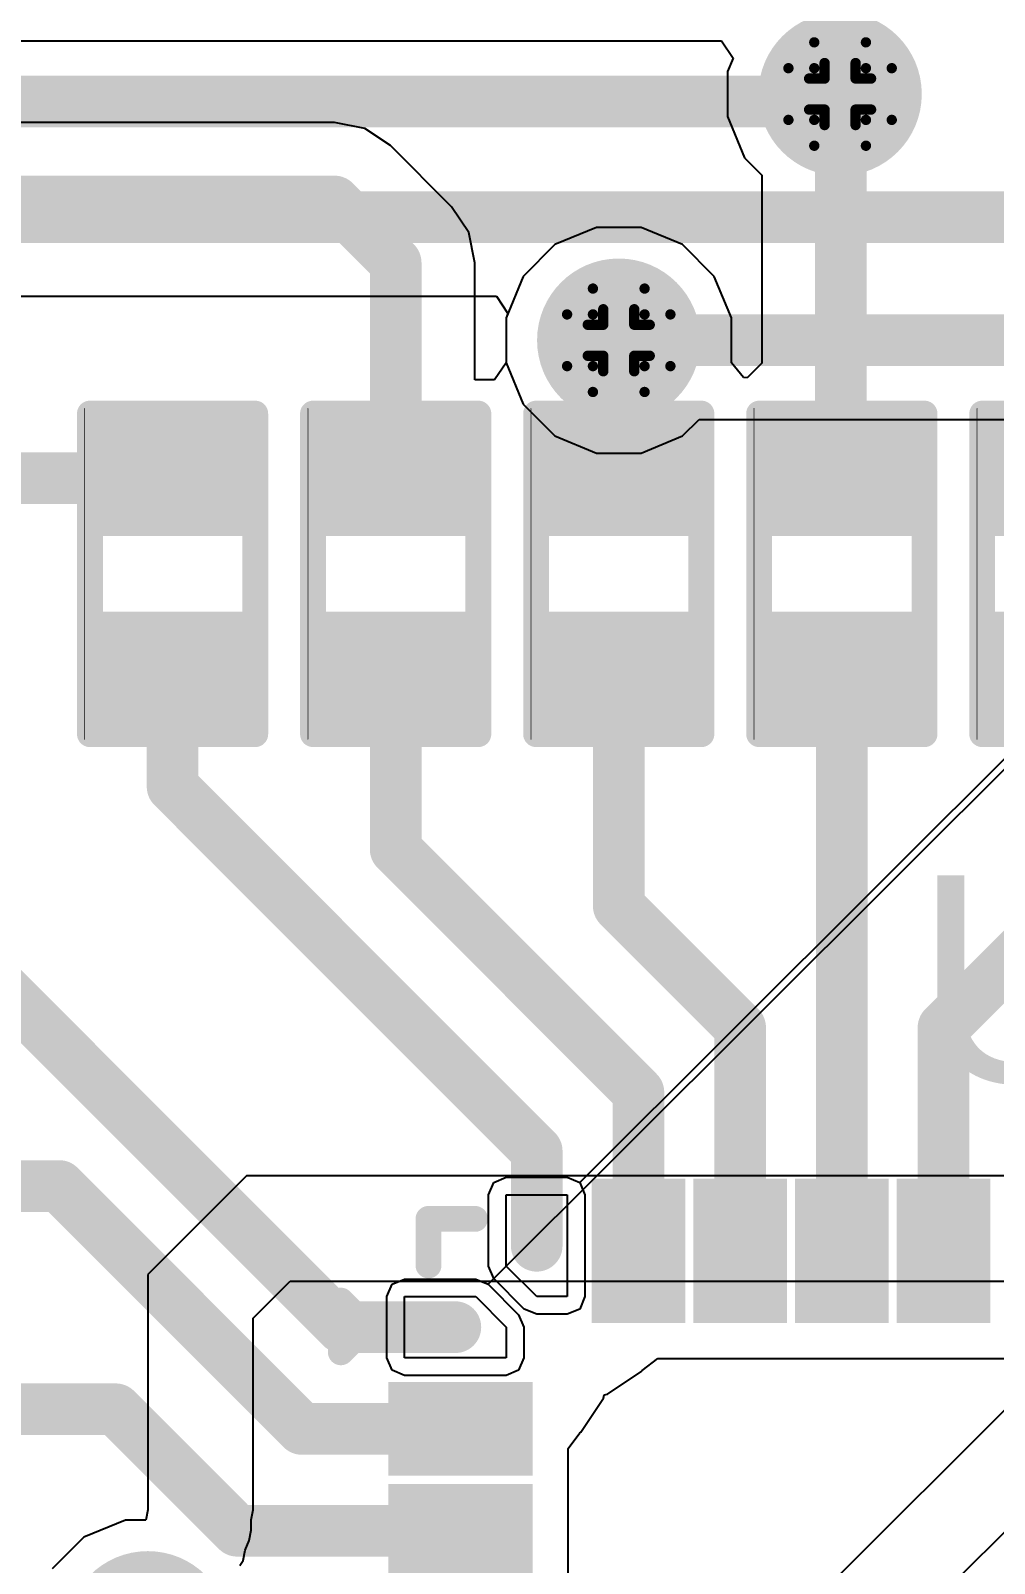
# Model space of a CAD drawing. Header units: inches. Extents: x -5 to 5258, y -4 to 5281.
# Drawn here: x 5.39 to 10.13, y 45.81 to 53.34 of the extents above; entities that cross this region are included whole.
import ezdxf

# ---------------------------------------------------------------- set-up
doc = ezdxf.new("R2010")
doc.units = ezdxf.units.IN
for name, color, linetype in [('Bottom Layer', 5, 'Continuous'), ('Bottom Solder', 6, 'Continuous'), ('Drill Drawing', 1, 'Continuous'), ('Top Layer', 1, 'Continuous'), ('Top Overlay', 2, 'Continuous'), ('Top Paste', 8, 'Continuous'), ('Top Solder', 216, 'Continuous'), ('Via Holes', 16, 'Continuous')]:
    doc.layers.add(name, color=color, linetype=linetype)
doc.styles.add('Arial', font='', dxfattribs={"height": 0.2})
doc.styles.get('Arial').set_extended_font_data('Arial')

# ---------------------------------------------------------------- blocks, each defined once
blk = doc.blocks.new('28_UFQFPN__4_4__9')
at = {"layer": 'Top Layer'}
for points in [[(-0.85, 2.15), (-0.85, 1.6), (-1.15, 1.6), (-1.15, 2.15)], [(-0.35, 2.15), (-0.35, 1.6), (-0.65, 1.6), (-0.65, 2.15)], [(0.15, 2.15), (0.15, 1.6), (-0.15, 1.6), (-0.15, 2.15)], [(0.65, 2.15), (0.65, 1.6), (0.35, 1.6), (0.35, 2.15)], [(-1.45, 1.95), (-1.45, 1.85), (-1.55, 1.85), (-1.55, 1.95)], [(-1.95, 1.55), (-1.85, 1.55), (-1.85, 1.45), (-1.95, 1.45)], [(-2.15, 1.15), (-1.6, 1.15), (-1.6, 0.85), (-2.15, 0.85)], [(-2.15, 0.65), (-1.6, 0.65), (-1.6, 0.35), (-2.15, 0.35)]]:
    blk.add_hatch(color=1, dxfattribs=at).paths.add_polyline_path(points)
at = {"layer": 'Top Paste'}
for points in [[(-0.85, 2.15), (-0.85, 1.6), (-1.15, 1.6), (-1.15, 2.15)], [(-0.35, 2.15), (-0.35, 1.6), (-0.65, 1.6), (-0.65, 2.15)], [(0.15, 2.15), (0.15, 1.6), (-0.15, 1.6), (-0.15, 2.15)], [(0.65, 2.15), (0.65, 1.6), (0.35, 1.6), (0.35, 2.15)], [(-2.15, 1.15), (-1.6, 1.15), (-1.6, 0.85), (-2.15, 0.85)], [(-2.15, 0.65), (-1.6, 0.65), (-1.6, 0.35), (-2.15, 0.35)]]:
    blk.add_hatch(color=8, dxfattribs=at).paths.add_polyline_path(points)
at = {"layer": 'Top Solder'}
for points in [[(-0.77, 2.23), (-0.77, 1.52), (-1.23, 1.52), (-1.23, 2.23)], [(-0.27, 2.23), (-0.27, 1.52), (-0.73, 1.52), (-0.73, 2.23)], [(0.23, 2.23), (0.23, 1.52), (-0.23, 1.52), (-0.23, 2.23)], [(0.73, 2.23), (0.73, 1.52), (0.27, 1.52), (0.27, 2.23)], [(-2.23, 1.23), (-1.52, 1.23), (-1.52, 0.77), (-2.23, 0.77)], [(-2.23, 0.73), (-1.52, 0.73), (-1.52, 0.27), (-2.23, 0.27)]]:
    blk.add_hatch(color=216, dxfattribs=at).paths.add_polyline_path(points)
at = {"layer": 'Top Layer'}
for p, q in [((-1.65, 1.8), (-1.65, 2.15)), ((-1.65, 2.15), (-1.35, 2.15)), ((-1.35, 2.15), (-1.35, 1.65)), ((-1.5, 1.65), (-1.65, 1.8)), ((-2.15, 1.35), (-2.15, 1.65)), ((-2.15, 1.65), (-1.8, 1.65)), ((-1.8, 1.65), (-1.65, 1.5)), ((-1.35, 1.65), (-1.5, 1.65)), ((-1.65, 1.5), (-1.65, 1.35)), ((-1.65, 1.35), (-2.15, 1.35))]:
    blk.add_line(p, q, dxfattribs=at)
at = {"layer": 'Top Overlay'}
for points in [[(-2.032, 2.032, 0.127, 0.127, 0), (-1.8034, 2.032, 0.127, 0.127, 0)], [(-2.032, 1.8034, 0.127, 0.127, 0), (-2.032, 2.032, 0.127, 0.127, 0)], [(-2.4629, 1.3766, 0.127, 0.127, 0), (-2.4629, 1.6306, 0.127, 0.127, 0)], [(-2.4629, 1.6306, 0.127, 0.127, 0), (-2.3359, 1.5036, 0.127, 0.127, 0)], [(-2.4629, 1.3766, 0.127, 0.127, 0), (-2.3359, 1.5036, 0.127, 0.127, 0)]]:
    blk.add_lwpolyline(points, format="xyseb", dxfattribs=at)
for points in [[(-2.0638, 2.032, 0.0635, 0.0635, 1), (-2.0002, 2.032, 0.0635, 0.0635, 1)], [(-2.0638, 2.032, 0.0635, 0.0635, 1), (-2.0002, 2.032, 0.0635, 0.0635, 1)], [(-1.8352, 2.032, 0.0635, 0.0635, 1), (-1.7716, 2.032, 0.0635, 0.0635, 1)], [(-2.0638, 1.8034, 0.0635, 0.0635, 1), (-2.0002, 1.8034, 0.0635, 0.0635, 1)], [(-2.4947, 1.6306, 0.0635, 0.0635, 1), (-2.4312, 1.6306, 0.0635, 0.0635, 1)], [(-2.4947, 1.6306, 0.0635, 0.0635, 1), (-2.4312, 1.6306, 0.0635, 0.0635, 1)], [(-2.3677, 1.5036, 0.0635, 0.0635, 1), (-2.3042, 1.5036, 0.0635, 0.0635, 1)], [(-2.3677, 1.5036, 0.0635, 0.0635, 1), (-2.3042, 1.5036, 0.0635, 0.0635, 1)], [(-2.4947, 1.3766, 0.0635, 0.0635, 1), (-2.4312, 1.3766, 0.0635, 0.0635, 1)], [(-2.4947, 1.3766, 0.0635, 0.0635, 1), (-2.4312, 1.3766, 0.0635, 0.0635, 1)]]:
    blk.add_lwpolyline(points, format="xyseb", close=True, dxfattribs=at)
at = {"layer": 'Top Solder'}
for p, q in [((-1.7388, 1.7112), (5248.3728, 5235.4208)), ((-1.5888, -1.2888), (5248.3728, 5235.4208)), ((-1.2888, 2.2112), (5248.3728, 5235.4208)), ((-1.2888, -1.5888), (5248.3728, 5235.4208)), ((-1.7366, 2.15), (-1.7112, 2.2112)), ((-1.7112, 2.2112), (-1.65, 2.2366)), ((-1.65, 2.2366), (-1.35, 2.2366)), ((-1.35, 2.2366), (-1.2888, 2.2112)), ((-1.2888, 2.2112), (-1.2634, 2.15)), ((-1.7366, 1.8), (-1.7366, 2.15)), ((-1.2634, 2.15), (-1.2634, 1.65)), ((-2.2112, 1.7112), (-2.15, 1.7366)), ((-2.15, 1.7366), (-1.8, 1.7366)), ((-1.8, 1.7366), (-1.7388, 1.7112)), ((-1.7112, 1.7388), (-1.7366, 1.8)), ((-1.5612, 1.5888), (-1.7112, 1.7388)), ((-2.2366, 1.65), (-2.2112, 1.7112)), ((-1.7388, 1.7112), (-1.5888, 1.5612)), ((-2.2366, 1.35), (-2.2366, 1.65)), ((-1.5, 1.5634), (-1.5612, 1.5888)), ((-1.2888, 1.5888), (-1.35, 1.5634)), ((-1.2634, 1.65), (-1.2888, 1.5888)), ((-1.5888, 1.5612), (-1.5634, 1.5)), ((-1.35, 1.5634), (-1.5, 1.5634)), ((-1.5634, 1.5), (-1.5634, 1.35)), ((-2.2112, 1.2888), (-2.2366, 1.35)), ((-2.15, 1.2634), (-2.2112, 1.2888)), ((-1.5888, 1.2888), (-1.65, 1.2634)), ((-1.5634, 1.35), (-1.5888, 1.2888)), ((-1.65, 1.2634), (-2.15, 1.2634))]:
    blk.add_line(p, q, dxfattribs=at)
blk = doc.blocks.new('R___0402_52')
at = {"layer": 'Top Layer'}
for points in [[(-0.6985, -0.3175), (-0.6985, 0.3175), (-0.2413, 0.3175), (-0.2413, -0.3175)], [(0.2413, -0.3175), (0.2413, 0.3175), (0.6985, 0.3175), (0.6985, -0.3175)]]:
    blk.add_hatch(color=1, dxfattribs=at).paths.add_polyline_path(points)
at = {"layer": 'Top Paste'}
for points in [[(-0.6985, -0.3175), (-0.6985, 0.3175), (-0.2413, 0.3175), (-0.2413, -0.3175)], [(0.2413, -0.3175), (0.2413, 0.3175), (0.6985, 0.3175), (0.6985, -0.3175)]]:
    blk.add_hatch(color=8, dxfattribs=at).paths.add_polyline_path(points)
at = {"layer": 'Top Solder'}
for points in [[(-0.7535, -0.3725), (-0.7535, 0.3725), (-0.1863, 0.3725), (-0.1863, -0.3725)], [(0.1863, -0.3725), (0.1863, 0.3725), (0.7535, 0.3725), (0.7535, -0.3725)]]:
    blk.add_hatch(color=216, dxfattribs=at).paths.add_polyline_path(points)
at = {"layer": 'Top Overlay'}
for points in [[(-0.7874, -0.4064, 0.127, 0.127, 0), (-0.7874, 0.4064, 0.127, 0.127, 0)], [(0.7874, 0.4064, 0.127, 0.127, 0), (-0.7874, 0.4064, 0.127, 0.127, 0)], [(0.7874, -0.4064, 0.127, 0.127, 0), (0.7874, 0.4064, 0.127, 0.127, 0)], [(0.7874, -0.4064, 0.127, 0.127, 0), (-0.7874, -0.4064, 0.127, 0.127, 0)], [(0.8128, -0.4318, 0.00323, 0.00323, 0), (-0.8128, -0.4318, 0.00323, 0.00323, 0)]]:
    blk.add_lwpolyline(points, format="xyseb", dxfattribs=at)
for points in [[(-0.8191, 0.4064, 0.0635, 0.0635, 1), (-0.7556, 0.4064, 0.0635, 0.0635, 1)], [(-0.8191, 0.4064, 0.0635, 0.0635, 1), (-0.7556, 0.4064, 0.0635, 0.0635, 1)], [(0.7556, 0.4064, 0.0635, 0.0635, 1), (0.8191, 0.4064, 0.0635, 0.0635, 1)], [(0.7556, 0.4064, 0.0635, 0.0635, 1), (0.8191, 0.4064, 0.0635, 0.0635, 1)], [(-0.8191, -0.4064, 0.0635, 0.0635, 1), (-0.7556, -0.4064, 0.0635, 0.0635, 1)], [(-0.8191, -0.4064, 0.0635, 0.0635, 1), (-0.7556, -0.4064, 0.0635, 0.0635, 1)], [(0.7556, -0.4064, 0.0635, 0.0635, 1), (0.8191, -0.4064, 0.0635, 0.0635, 1)], [(0.7556, -0.4064, 0.0635, 0.0635, 1), (0.8191, -0.4064, 0.0635, 0.0635, 1)], [(-0.8136, -0.4318, 0.00161, 0.00161, 1), (-0.812, -0.4318, 0.00161, 0.00161, 1)], [(0.812, -0.4318, 0.00161, 0.00161, 1), (0.8136, -0.4318, 0.00161, 0.00161, 1)]]:
    blk.add_lwpolyline(points, format="xyseb", close=True, dxfattribs=at)
blk = doc.blocks.new('R___0402_54')
at = {"layer": 'Top Layer'}
for points in [[(-0.6985, -0.3175), (-0.6985, 0.3175), (-0.2413, 0.3175), (-0.2413, -0.3175)], [(0.2413, -0.3175), (0.2413, 0.3175), (0.6985, 0.3175), (0.6985, -0.3175)]]:
    blk.add_hatch(color=1, dxfattribs=at).paths.add_polyline_path(points)
at = {"layer": 'Top Paste'}
for points in [[(-0.6985, -0.3175), (-0.6985, 0.3175), (-0.2413, 0.3175), (-0.2413, -0.3175)], [(0.2413, -0.3175), (0.2413, 0.3175), (0.6985, 0.3175), (0.6985, -0.3175)]]:
    blk.add_hatch(color=8, dxfattribs=at).paths.add_polyline_path(points)
at = {"layer": 'Top Solder'}
for points in [[(-0.7535, -0.3725), (-0.7535, 0.3725), (-0.1863, 0.3725), (-0.1863, -0.3725)], [(0.1863, -0.3725), (0.1863, 0.3725), (0.7535, 0.3725), (0.7535, -0.3725)]]:
    blk.add_hatch(color=216, dxfattribs=at).paths.add_polyline_path(points)
at = {"layer": 'Top Overlay'}
for points in [[(-0.7874, -0.4064, 0.127, 0.127, 0), (-0.7874, 0.4064, 0.127, 0.127, 0)], [(0.7874, 0.4064, 0.127, 0.127, 0), (-0.7874, 0.4064, 0.127, 0.127, 0)], [(0.7874, -0.4064, 0.127, 0.127, 0), (0.7874, 0.4064, 0.127, 0.127, 0)], [(0.7874, -0.4064, 0.127, 0.127, 0), (-0.7874, -0.4064, 0.127, 0.127, 0)], [(0.8128, -0.4318, 0.00323, 0.00323, 0), (-0.8128, -0.4318, 0.00323, 0.00323, 0)]]:
    blk.add_lwpolyline(points, format="xyseb", dxfattribs=at)
for points in [[(-0.8191, 0.4064, 0.0635, 0.0635, 1), (-0.7556, 0.4064, 0.0635, 0.0635, 1)], [(-0.8191, 0.4064, 0.0635, 0.0635, 1), (-0.7556, 0.4064, 0.0635, 0.0635, 1)], [(0.7556, 0.4064, 0.0635, 0.0635, 1), (0.8191, 0.4064, 0.0635, 0.0635, 1)], [(0.7556, 0.4064, 0.0635, 0.0635, 1), (0.8191, 0.4064, 0.0635, 0.0635, 1)], [(-0.8191, -0.4064, 0.0635, 0.0635, 1), (-0.7556, -0.4064, 0.0635, 0.0635, 1)], [(-0.8191, -0.4064, 0.0635, 0.0635, 1), (-0.7556, -0.4064, 0.0635, 0.0635, 1)], [(0.7556, -0.4064, 0.0635, 0.0635, 1), (0.8191, -0.4064, 0.0635, 0.0635, 1)], [(0.7556, -0.4064, 0.0635, 0.0635, 1), (0.8191, -0.4064, 0.0635, 0.0635, 1)], [(-0.8136, -0.4318, 0.00161, 0.00161, 1), (-0.812, -0.4318, 0.00161, 0.00161, 1)], [(0.812, -0.4318, 0.00161, 0.00161, 1), (0.8136, -0.4318, 0.00161, 0.00161, 1)]]:
    blk.add_lwpolyline(points, format="xyseb", close=True, dxfattribs=at)
blk = doc.blocks.new('R___0402_56')
at = {"layer": 'Top Layer'}
for points in [[(-0.6985, -0.3175), (-0.6985, 0.3175), (-0.2413, 0.3175), (-0.2413, -0.3175)], [(0.2413, -0.3175), (0.2413, 0.3175), (0.6985, 0.3175), (0.6985, -0.3175)]]:
    blk.add_hatch(color=1, dxfattribs=at).paths.add_polyline_path(points)
at = {"layer": 'Top Paste'}
for points in [[(-0.6985, -0.3175), (-0.6985, 0.3175), (-0.2413, 0.3175), (-0.2413, -0.3175)], [(0.2413, -0.3175), (0.2413, 0.3175), (0.6985, 0.3175), (0.6985, -0.3175)]]:
    blk.add_hatch(color=8, dxfattribs=at).paths.add_polyline_path(points)
at = {"layer": 'Top Solder'}
for points in [[(-0.7535, -0.3725), (-0.7535, 0.3725), (-0.1863, 0.3725), (-0.1863, -0.3725)], [(0.1863, -0.3725), (0.1863, 0.3725), (0.7535, 0.3725), (0.7535, -0.3725)]]:
    blk.add_hatch(color=216, dxfattribs=at).paths.add_polyline_path(points)
at = {"layer": 'Top Overlay'}
for points in [[(-0.7874, -0.4064, 0.127, 0.127, 0), (-0.7874, 0.4064, 0.127, 0.127, 0)], [(0.7874, 0.4064, 0.127, 0.127, 0), (-0.7874, 0.4064, 0.127, 0.127, 0)], [(0.7874, -0.4064, 0.127, 0.127, 0), (0.7874, 0.4064, 0.127, 0.127, 0)], [(0.7874, -0.4064, 0.127, 0.127, 0), (-0.7874, -0.4064, 0.127, 0.127, 0)], [(0.8128, -0.4318, 0.00323, 0.00323, 0), (-0.8128, -0.4318, 0.00323, 0.00323, 0)]]:
    blk.add_lwpolyline(points, format="xyseb", dxfattribs=at)
for points in [[(-0.8191, 0.4064, 0.0635, 0.0635, 1), (-0.7556, 0.4064, 0.0635, 0.0635, 1)], [(-0.8191, 0.4064, 0.0635, 0.0635, 1), (-0.7556, 0.4064, 0.0635, 0.0635, 1)], [(0.7556, 0.4064, 0.0635, 0.0635, 1), (0.8191, 0.4064, 0.0635, 0.0635, 1)], [(0.7556, 0.4064, 0.0635, 0.0635, 1), (0.8191, 0.4064, 0.0635, 0.0635, 1)], [(-0.8191, -0.4064, 0.0635, 0.0635, 1), (-0.7556, -0.4064, 0.0635, 0.0635, 1)], [(-0.8191, -0.4064, 0.0635, 0.0635, 1), (-0.7556, -0.4064, 0.0635, 0.0635, 1)], [(0.7556, -0.4064, 0.0635, 0.0635, 1), (0.8191, -0.4064, 0.0635, 0.0635, 1)], [(0.7556, -0.4064, 0.0635, 0.0635, 1), (0.8191, -0.4064, 0.0635, 0.0635, 1)], [(-0.8136, -0.4318, 0.00161, 0.00161, 1), (-0.812, -0.4318, 0.00161, 0.00161, 1)], [(0.812, -0.4318, 0.00161, 0.00161, 1), (0.8136, -0.4318, 0.00161, 0.00161, 1)]]:
    blk.add_lwpolyline(points, format="xyseb", close=True, dxfattribs=at)
blk = doc.blocks.new('R___0402_59')
at = {"layer": 'Top Layer'}
for points in [[(-0.6985, -0.3175), (-0.6985, 0.3175), (-0.2413, 0.3175), (-0.2413, -0.3175)], [(0.2413, -0.3175), (0.2413, 0.3175), (0.6985, 0.3175), (0.6985, -0.3175)]]:
    blk.add_hatch(color=1, dxfattribs=at).paths.add_polyline_path(points)
at = {"layer": 'Top Paste'}
for points in [[(-0.6985, -0.3175), (-0.6985, 0.3175), (-0.2413, 0.3175), (-0.2413, -0.3175)], [(0.2413, -0.3175), (0.2413, 0.3175), (0.6985, 0.3175), (0.6985, -0.3175)]]:
    blk.add_hatch(color=8, dxfattribs=at).paths.add_polyline_path(points)
at = {"layer": 'Top Solder'}
for points in [[(-0.7535, -0.3725), (-0.7535, 0.3725), (-0.1863, 0.3725), (-0.1863, -0.3725)], [(0.1863, -0.3725), (0.1863, 0.3725), (0.7535, 0.3725), (0.7535, -0.3725)]]:
    blk.add_hatch(color=216, dxfattribs=at).paths.add_polyline_path(points)
at = {"layer": 'Top Overlay'}
for points in [[(-0.7874, -0.4064, 0.127, 0.127, 0), (-0.7874, 0.4064, 0.127, 0.127, 0)], [(0.7874, 0.4064, 0.127, 0.127, 0), (-0.7874, 0.4064, 0.127, 0.127, 0)], [(0.7874, -0.4064, 0.127, 0.127, 0), (0.7874, 0.4064, 0.127, 0.127, 0)], [(0.7874, -0.4064, 0.127, 0.127, 0), (-0.7874, -0.4064, 0.127, 0.127, 0)], [(0.8128, -0.4318, 0.00323, 0.00323, 0), (-0.8128, -0.4318, 0.00323, 0.00323, 0)]]:
    blk.add_lwpolyline(points, format="xyseb", dxfattribs=at)
for points in [[(-0.8191, 0.4064, 0.0635, 0.0635, 1), (-0.7556, 0.4064, 0.0635, 0.0635, 1)], [(-0.8191, 0.4064, 0.0635, 0.0635, 1), (-0.7556, 0.4064, 0.0635, 0.0635, 1)], [(0.7556, 0.4064, 0.0635, 0.0635, 1), (0.8191, 0.4064, 0.0635, 0.0635, 1)], [(0.7556, 0.4064, 0.0635, 0.0635, 1), (0.8191, 0.4064, 0.0635, 0.0635, 1)], [(-0.8191, -0.4064, 0.0635, 0.0635, 1), (-0.7556, -0.4064, 0.0635, 0.0635, 1)], [(-0.8191, -0.4064, 0.0635, 0.0635, 1), (-0.7556, -0.4064, 0.0635, 0.0635, 1)], [(0.7556, -0.4064, 0.0635, 0.0635, 1), (0.8191, -0.4064, 0.0635, 0.0635, 1)], [(0.7556, -0.4064, 0.0635, 0.0635, 1), (0.8191, -0.4064, 0.0635, 0.0635, 1)], [(-0.8136, -0.4318, 0.00161, 0.00161, 1), (-0.812, -0.4318, 0.00161, 0.00161, 1)], [(0.812, -0.4318, 0.00161, 0.00161, 1), (0.8136, -0.4318, 0.00161, 0.00161, 1)]]:
    blk.add_lwpolyline(points, format="xyseb", close=True, dxfattribs=at)
blk = doc.blocks.new('R___0402_61')
at = {"layer": 'Top Layer'}
for points in [[(-0.6985, -0.3175), (-0.6985, 0.3175), (-0.2413, 0.3175), (-0.2413, -0.3175)], [(0.2413, -0.3175), (0.2413, 0.3175), (0.6985, 0.3175), (0.6985, -0.3175)]]:
    blk.add_hatch(color=1, dxfattribs=at).paths.add_polyline_path(points)
at = {"layer": 'Top Paste'}
for points in [[(-0.6985, -0.3175), (-0.6985, 0.3175), (-0.2413, 0.3175), (-0.2413, -0.3175)], [(0.2413, -0.3175), (0.2413, 0.3175), (0.6985, 0.3175), (0.6985, -0.3175)]]:
    blk.add_hatch(color=8, dxfattribs=at).paths.add_polyline_path(points)
at = {"layer": 'Top Solder'}
for points in [[(-0.7535, -0.3725), (-0.7535, 0.3725), (-0.1863, 0.3725), (-0.1863, -0.3725)], [(0.1863, -0.3725), (0.1863, 0.3725), (0.7535, 0.3725), (0.7535, -0.3725)]]:
    blk.add_hatch(color=216, dxfattribs=at).paths.add_polyline_path(points)
at = {"layer": 'Top Overlay'}
for points in [[(-0.7874, -0.4064, 0.127, 0.127, 0), (-0.7874, 0.4064, 0.127, 0.127, 0)], [(0.7874, 0.4064, 0.127, 0.127, 0), (-0.7874, 0.4064, 0.127, 0.127, 0)], [(0.7874, -0.4064, 0.127, 0.127, 0), (0.7874, 0.4064, 0.127, 0.127, 0)], [(0.7874, -0.4064, 0.127, 0.127, 0), (-0.7874, -0.4064, 0.127, 0.127, 0)], [(0.8128, -0.4318, 0.00323, 0.00323, 0), (-0.8128, -0.4318, 0.00323, 0.00323, 0)]]:
    blk.add_lwpolyline(points, format="xyseb", dxfattribs=at)
for points in [[(-0.8191, 0.4064, 0.0635, 0.0635, 1), (-0.7556, 0.4064, 0.0635, 0.0635, 1)], [(-0.8191, 0.4064, 0.0635, 0.0635, 1), (-0.7556, 0.4064, 0.0635, 0.0635, 1)], [(0.7556, 0.4064, 0.0635, 0.0635, 1), (0.8191, 0.4064, 0.0635, 0.0635, 1)], [(0.7556, 0.4064, 0.0635, 0.0635, 1), (0.8191, 0.4064, 0.0635, 0.0635, 1)], [(-0.8191, -0.4064, 0.0635, 0.0635, 1), (-0.7556, -0.4064, 0.0635, 0.0635, 1)], [(-0.8191, -0.4064, 0.0635, 0.0635, 1), (-0.7556, -0.4064, 0.0635, 0.0635, 1)], [(0.7556, -0.4064, 0.0635, 0.0635, 1), (0.8191, -0.4064, 0.0635, 0.0635, 1)], [(0.7556, -0.4064, 0.0635, 0.0635, 1), (0.8191, -0.4064, 0.0635, 0.0635, 1)], [(-0.8136, -0.4318, 0.00161, 0.00161, 1), (-0.812, -0.4318, 0.00161, 0.00161, 1)], [(0.812, -0.4318, 0.00161, 0.00161, 1), (0.8136, -0.4318, 0.00161, 0.00161, 1)]]:
    blk.add_lwpolyline(points, format="xyseb", close=True, dxfattribs=at)

msp = doc.modelspace()

# ---------------------------------------------------------------- hatches: boundary and pattern name
at = {"layer": 'Bottom Layer'}
h = msp.add_hatch(color=5, dxfattribs=at)
edge = h.paths.add_edge_path()
edge.add_arc((9.3725, 53.0256), 0.3, 0, 360)
h = msp.add_hatch(color=5, dxfattribs=at)
edge = h.paths.add_edge_path()
edge.add_arc((8.2843, 51.816), 0.3, 0, 360)
at = {"layer": 'Bottom Solder'}
h = msp.add_hatch(color=6, dxfattribs=at)
edge = h.paths.add_edge_path()
edge.add_arc((9.3725, 53.0256), 0.4016, 0, 360)
h = msp.add_hatch(color=6, dxfattribs=at)
edge = h.paths.add_edge_path()
edge.add_arc((8.2843, 51.816), 0.4016, 0, 360)
h = msp.add_hatch(color=6, dxfattribs=at)
edge = h.paths.add_edge_path()
edge.add_arc((5.969, 45.466), 0.4016, 0, 360)
at = {"layer": 'Top Layer'}
h = msp.add_hatch(color=1, dxfattribs=at)
edge = h.paths.add_edge_path()
edge.add_arc((9.3725, 53.0256), 0.3, 0, 360)
h = msp.add_hatch(color=1, dxfattribs=at)
edge = h.paths.add_edge_path()
edge.add_arc((8.2843, 51.816), 0.3, 0, 360)
at = {"layer": 'Top Solder'}
h = msp.add_hatch(color=216, dxfattribs=at)
edge = h.paths.add_edge_path()
edge.add_arc((9.3725, 53.0256), 0.4016, 0, 360)
h = msp.add_hatch(color=216, dxfattribs=at)
edge = h.paths.add_edge_path()
edge.add_arc((8.2843, 51.816), 0.4016, 0, 360)
h = msp.add_hatch(color=216, dxfattribs=at)
edge = h.paths.add_edge_path()
edge.add_arc((5.969, 45.466), 0.4016, 0, 360)
at = {"layer": 'Via Holes'}
h = msp.add_hatch(color=7, dxfattribs=at)
edge = h.paths.add_edge_path()
edge.add_arc((9.3725, 53.0256), 0.15, 0, 360)
h = msp.add_hatch(color=7, dxfattribs=at)
edge = h.paths.add_edge_path()
edge.add_arc((8.2843, 51.816), 0.15, 0, 360)

# ---------------------------------------------------------------- linework, layer by layer
at = {"layer": 'Bottom Layer'}
for p, q in [((2.4261, 52.0323), (7.6828, 52.0323)), ((7.6828, 52.0323), (7.7392, 51.9479)), ((7.7392, 51.9479), (7.7303, 51.9262)), ((7.7303, 51.9262), (7.7303, 51.7058)), ((7.7303, 51.7058), (7.8146, 51.5022)), ((7.8146, 51.5022), (7.9705, 51.3463)), ((8.5981, 51.3463), (8.6793, 51.4275)), ((8.6793, 51.4275), (14.6821, 51.4275)), ((7.9705, 51.3463), (8.1741, 51.262)), ((8.3945, 51.262), (8.5981, 51.3463)), ((8.1741, 51.262), (8.3945, 51.262)), ((6.4542, 47.711), (5.969, 47.2257)), ((11.5427, 47.711), (6.4542, 47.711)), ((5.969, 47.2257), (5.969, 46.071)), ((6.487, 47.0112), (6.6688, 47.193)), ((6.6688, 47.193), (11.2622, 47.193)), ((6.487, 46.071), (6.487, 47.0112)), ((5.8588, 46.02), (5.6552, 45.9357)), ((5.9589, 46.02), (5.8588, 46.02)), ((5.969, 46.071), (5.9589, 46.02)), ((6.477, 46.021), (6.487, 46.071)), ((6.477, 45.97), (6.477, 46.021)), ((5.6552, 45.9357), (5.4993, 45.7798)), ((6.4669, 45.919), (6.477, 45.97)), ((6.4374, 45.8218), (6.4473, 45.8718)), ((6.4473, 45.8718), (6.4669, 45.919)), ((6.4211, 45.7974), (6.4374, 45.8218))]:
    msp.add_line(p, q, dxfattribs=at)
for points in [[(1.7373, 52.9894, 0.254, 0.254, 0), (9.3364, 52.9894, 0.254, 0.254, 0)], [(9.3364, 52.9894, 0.254, 0.254, 0), (9.3725, 53.0256, 0.254, 0.254, 0)], [(2.0817, 52.4208, 0.254, 0.254, 0), (14.1205, 52.4208, 0.254, 0.254, 0)], [(8.2843, 51.816, 0.254, 0.254, 0), (14.6821, 51.816, 0.254, 0.254, 0)]]:
    msp.add_lwpolyline(points, format="xyseb", dxfattribs=at)
for points in [[(9.2729, 52.9894, 0.127, 0.127, 1), (9.3999, 52.9894, 0.127, 0.127, 1)], [(9.2729, 52.9894, 0.127, 0.127, 1), (9.3999, 52.9894, 0.127, 0.127, 1)], [(9.309, 53.0256, 0.127, 0.127, 1), (9.436, 53.0256, 0.127, 0.127, 1)], [(8.2208, 51.816, 0.127, 0.127, 1), (8.3478, 51.816, 0.127, 0.127, 1)]]:
    msp.add_lwpolyline(points, format="xyseb", close=True, dxfattribs=at)
at = {"layer": 'Drill Drawing'}
for points in [[(9.2455, 53.1526, 0.0508, 0.0508, 0), (9.2455, 53.2796, 0.0508, 0.0508, 0)], [(9.2455, 53.2796, 0.0508, 0.0508, 0), (9.4995, 53.2796, 0.0508, 0.0508, 0)], [(9.4995, 53.1526, 0.0508, 0.0508, 0), (9.4995, 53.2796, 0.0508, 0.0508, 0)], [(9.1185, 52.8986, 0.0508, 0.0508, 0), (9.1185, 53.1526, 0.0508, 0.0508, 0)], [(9.1185, 53.1526, 0.0508, 0.0508, 0), (9.2455, 53.1526, 0.0508, 0.0508, 0)], [(9.2963, 53.1018, 0.0508, 0.0508, 0), (9.2963, 53.178, 0.0508, 0.0508, 0)], [(9.2963, 53.178, 0.0508, 0.0508, 0), (9.4487, 53.178, 0.0508, 0.0508, 0)], [(9.4487, 53.1018, 0.0508, 0.0508, 0), (9.4487, 53.178, 0.0508, 0.0508, 0)], [(9.4995, 53.1526, 0.0508, 0.0508, 0), (9.6265, 53.1526, 0.0508, 0.0508, 0)], [(9.6265, 52.8986, 0.0508, 0.0508, 0), (9.6265, 53.1526, 0.0508, 0.0508, 0)], [(9.2201, 52.9494, 0.0508, 0.0508, 0), (9.2201, 53.1018, 0.0508, 0.0508, 0)], [(9.2201, 53.1018, 0.0508, 0.0508, 0), (9.2963, 53.1018, 0.0508, 0.0508, 0)], [(9.4487, 53.1018, 0.0508, 0.0508, 0), (9.5249, 53.1018, 0.0508, 0.0508, 0)], [(9.5249, 52.9494, 0.0508, 0.0508, 0), (9.5249, 53.1018, 0.0508, 0.0508, 0)], [(9.2201, 52.9494, 0.0508, 0.0508, 0), (9.2963, 52.9494, 0.0508, 0.0508, 0)], [(9.2963, 52.8732, 0.0508, 0.0508, 0), (9.2963, 52.9494, 0.0508, 0.0508, 0)], [(9.4487, 52.9494, 0.0508, 0.0508, 0), (9.5249, 52.9494, 0.0508, 0.0508, 0)], [(9.4487, 52.8732, 0.0508, 0.0508, 0), (9.4487, 52.9494, 0.0508, 0.0508, 0)], [(9.1185, 52.8986, 0.0508, 0.0508, 0), (9.2455, 52.8986, 0.0508, 0.0508, 0)], [(9.2455, 52.7716, 0.0508, 0.0508, 0), (9.2455, 52.8986, 0.0508, 0.0508, 0)], [(9.2963, 52.8732, 0.0508, 0.0508, 0), (9.4487, 52.8732, 0.0508, 0.0508, 0)], [(9.4995, 52.8986, 0.0508, 0.0508, 0), (9.6265, 52.8986, 0.0508, 0.0508, 0)], [(9.4995, 52.7716, 0.0508, 0.0508, 0), (9.4995, 52.8986, 0.0508, 0.0508, 0)], [(9.2455, 52.7716, 0.0508, 0.0508, 0), (9.4995, 52.7716, 0.0508, 0.0508, 0)], [(8.1573, 51.943, 0.0508, 0.0508, 0), (8.1573, 52.07, 0.0508, 0.0508, 0)], [(8.1573, 52.07, 0.0508, 0.0508, 0), (8.4113, 52.07, 0.0508, 0.0508, 0)], [(8.4113, 51.943, 0.0508, 0.0508, 0), (8.4113, 52.07, 0.0508, 0.0508, 0)], [(8.0303, 51.689, 0.0508, 0.0508, 0), (8.0303, 51.943, 0.0508, 0.0508, 0)], [(8.0303, 51.943, 0.0508, 0.0508, 0), (8.1573, 51.943, 0.0508, 0.0508, 0)], [(8.2081, 51.8922, 0.0508, 0.0508, 0), (8.2081, 51.9684, 0.0508, 0.0508, 0)], [(8.2081, 51.9684, 0.0508, 0.0508, 0), (8.3605, 51.9684, 0.0508, 0.0508, 0)], [(8.3605, 51.8922, 0.0508, 0.0508, 0), (8.3605, 51.9684, 0.0508, 0.0508, 0)], [(8.4113, 51.943, 0.0508, 0.0508, 0), (8.5383, 51.943, 0.0508, 0.0508, 0)], [(8.5383, 51.689, 0.0508, 0.0508, 0), (8.5383, 51.943, 0.0508, 0.0508, 0)], [(8.1319, 51.7398, 0.0508, 0.0508, 0), (8.1319, 51.8922, 0.0508, 0.0508, 0)], [(8.1319, 51.8922, 0.0508, 0.0508, 0), (8.2081, 51.8922, 0.0508, 0.0508, 0)], [(8.3605, 51.8922, 0.0508, 0.0508, 0), (8.4367, 51.8922, 0.0508, 0.0508, 0)], [(8.4367, 51.7398, 0.0508, 0.0508, 0), (8.4367, 51.8922, 0.0508, 0.0508, 0)], [(8.1319, 51.7398, 0.0508, 0.0508, 0), (8.2081, 51.7398, 0.0508, 0.0508, 0)], [(8.2081, 51.6636, 0.0508, 0.0508, 0), (8.2081, 51.7398, 0.0508, 0.0508, 0)], [(8.3605, 51.7398, 0.0508, 0.0508, 0), (8.4367, 51.7398, 0.0508, 0.0508, 0)], [(8.3605, 51.6636, 0.0508, 0.0508, 0), (8.3605, 51.7398, 0.0508, 0.0508, 0)], [(8.0303, 51.689, 0.0508, 0.0508, 0), (8.1573, 51.689, 0.0508, 0.0508, 0)], [(8.1573, 51.562, 0.0508, 0.0508, 0), (8.1573, 51.689, 0.0508, 0.0508, 0)], [(8.2081, 51.6636, 0.0508, 0.0508, 0), (8.3605, 51.6636, 0.0508, 0.0508, 0)], [(8.4113, 51.689, 0.0508, 0.0508, 0), (8.5383, 51.689, 0.0508, 0.0508, 0)], [(8.4113, 51.562, 0.0508, 0.0508, 0), (8.4113, 51.689, 0.0508, 0.0508, 0)], [(8.1573, 51.562, 0.0508, 0.0508, 0), (8.4113, 51.562, 0.0508, 0.0508, 0)]]:
    msp.add_lwpolyline(points, format="xyseb", dxfattribs=at)
for points in [[(9.2328, 53.2796, 0.0254, 0.0254, 1), (9.2582, 53.2796, 0.0254, 0.0254, 1)], [(9.2328, 53.2796, 0.0254, 0.0254, 1), (9.2582, 53.2796, 0.0254, 0.0254, 1)], [(9.4868, 53.2796, 0.0254, 0.0254, 1), (9.5122, 53.2796, 0.0254, 0.0254, 1)], [(9.4868, 53.2796, 0.0254, 0.0254, 1), (9.5122, 53.2796, 0.0254, 0.0254, 1)], [(9.1058, 53.1526, 0.0254, 0.0254, 1), (9.1312, 53.1526, 0.0254, 0.0254, 1)], [(9.1058, 53.1526, 0.0254, 0.0254, 1), (9.1312, 53.1526, 0.0254, 0.0254, 1)], [(9.2328, 53.1526, 0.0254, 0.0254, 1), (9.2582, 53.1526, 0.0254, 0.0254, 1)], [(9.2328, 53.1526, 0.0254, 0.0254, 1), (9.2582, 53.1526, 0.0254, 0.0254, 1)], [(9.2836, 53.178, 0.0254, 0.0254, 1), (9.309, 53.178, 0.0254, 0.0254, 1)], [(9.2836, 53.178, 0.0254, 0.0254, 1), (9.309, 53.178, 0.0254, 0.0254, 1)], [(9.436, 53.178, 0.0254, 0.0254, 1), (9.4614, 53.178, 0.0254, 0.0254, 1)], [(9.436, 53.178, 0.0254, 0.0254, 1), (9.4614, 53.178, 0.0254, 0.0254, 1)], [(9.4868, 53.1526, 0.0254, 0.0254, 1), (9.5122, 53.1526, 0.0254, 0.0254, 1)], [(9.4868, 53.1526, 0.0254, 0.0254, 1), (9.5122, 53.1526, 0.0254, 0.0254, 1)], [(9.6138, 53.1526, 0.0254, 0.0254, 1), (9.6392, 53.1526, 0.0254, 0.0254, 1)], [(9.6138, 53.1526, 0.0254, 0.0254, 1), (9.6392, 53.1526, 0.0254, 0.0254, 1)], [(9.2074, 53.1018, 0.0254, 0.0254, 1), (9.2328, 53.1018, 0.0254, 0.0254, 1)], [(9.2074, 53.1018, 0.0254, 0.0254, 1), (9.2328, 53.1018, 0.0254, 0.0254, 1)], [(9.2836, 53.1018, 0.0254, 0.0254, 1), (9.309, 53.1018, 0.0254, 0.0254, 1)], [(9.2836, 53.1018, 0.0254, 0.0254, 1), (9.309, 53.1018, 0.0254, 0.0254, 1)], [(9.436, 53.1018, 0.0254, 0.0254, 1), (9.4614, 53.1018, 0.0254, 0.0254, 1)], [(9.436, 53.1018, 0.0254, 0.0254, 1), (9.4614, 53.1018, 0.0254, 0.0254, 1)], [(9.5122, 53.1018, 0.0254, 0.0254, 1), (9.5376, 53.1018, 0.0254, 0.0254, 1)], [(9.5122, 53.1018, 0.0254, 0.0254, 1), (9.5376, 53.1018, 0.0254, 0.0254, 1)], [(9.2074, 52.9494, 0.0254, 0.0254, 1), (9.2328, 52.9494, 0.0254, 0.0254, 1)], [(9.2074, 52.9494, 0.0254, 0.0254, 1), (9.2328, 52.9494, 0.0254, 0.0254, 1)], [(9.2836, 52.9494, 0.0254, 0.0254, 1), (9.309, 52.9494, 0.0254, 0.0254, 1)], [(9.2836, 52.9494, 0.0254, 0.0254, 1), (9.309, 52.9494, 0.0254, 0.0254, 1)], [(9.436, 52.9494, 0.0254, 0.0254, 1), (9.4614, 52.9494, 0.0254, 0.0254, 1)], [(9.436, 52.9494, 0.0254, 0.0254, 1), (9.4614, 52.9494, 0.0254, 0.0254, 1)], [(9.5122, 52.9494, 0.0254, 0.0254, 1), (9.5376, 52.9494, 0.0254, 0.0254, 1)], [(9.5122, 52.9494, 0.0254, 0.0254, 1), (9.5376, 52.9494, 0.0254, 0.0254, 1)], [(9.1058, 52.8986, 0.0254, 0.0254, 1), (9.1312, 52.8986, 0.0254, 0.0254, 1)], [(9.1058, 52.8986, 0.0254, 0.0254, 1), (9.1312, 52.8986, 0.0254, 0.0254, 1)], [(9.2328, 52.8986, 0.0254, 0.0254, 1), (9.2582, 52.8986, 0.0254, 0.0254, 1)], [(9.2328, 52.8986, 0.0254, 0.0254, 1), (9.2582, 52.8986, 0.0254, 0.0254, 1)], [(9.2836, 52.8732, 0.0254, 0.0254, 1), (9.309, 52.8732, 0.0254, 0.0254, 1)], [(9.2836, 52.8732, 0.0254, 0.0254, 1), (9.309, 52.8732, 0.0254, 0.0254, 1)], [(9.436, 52.8732, 0.0254, 0.0254, 1), (9.4614, 52.8732, 0.0254, 0.0254, 1)], [(9.436, 52.8732, 0.0254, 0.0254, 1), (9.4614, 52.8732, 0.0254, 0.0254, 1)], [(9.4868, 52.8986, 0.0254, 0.0254, 1), (9.5122, 52.8986, 0.0254, 0.0254, 1)], [(9.4868, 52.8986, 0.0254, 0.0254, 1), (9.5122, 52.8986, 0.0254, 0.0254, 1)], [(9.6138, 52.8986, 0.0254, 0.0254, 1), (9.6392, 52.8986, 0.0254, 0.0254, 1)], [(9.6138, 52.8986, 0.0254, 0.0254, 1), (9.6392, 52.8986, 0.0254, 0.0254, 1)], [(9.2328, 52.7716, 0.0254, 0.0254, 1), (9.2582, 52.7716, 0.0254, 0.0254, 1)], [(9.2328, 52.7716, 0.0254, 0.0254, 1), (9.2582, 52.7716, 0.0254, 0.0254, 1)], [(9.4868, 52.7716, 0.0254, 0.0254, 1), (9.5122, 52.7716, 0.0254, 0.0254, 1)], [(9.4868, 52.7716, 0.0254, 0.0254, 1), (9.5122, 52.7716, 0.0254, 0.0254, 1)], [(8.1446, 52.07, 0.0254, 0.0254, 1), (8.17, 52.07, 0.0254, 0.0254, 1)], [(8.1446, 52.07, 0.0254, 0.0254, 1), (8.17, 52.07, 0.0254, 0.0254, 1)], [(8.3986, 52.07, 0.0254, 0.0254, 1), (8.424, 52.07, 0.0254, 0.0254, 1)], [(8.3986, 52.07, 0.0254, 0.0254, 1), (8.424, 52.07, 0.0254, 0.0254, 1)], [(8.0176, 51.943, 0.0254, 0.0254, 1), (8.043, 51.943, 0.0254, 0.0254, 1)], [(8.0176, 51.943, 0.0254, 0.0254, 1), (8.043, 51.943, 0.0254, 0.0254, 1)], [(8.1446, 51.943, 0.0254, 0.0254, 1), (8.17, 51.943, 0.0254, 0.0254, 1)], [(8.1446, 51.943, 0.0254, 0.0254, 1), (8.17, 51.943, 0.0254, 0.0254, 1)], [(8.1954, 51.9684, 0.0254, 0.0254, 1), (8.2208, 51.9684, 0.0254, 0.0254, 1)], [(8.1954, 51.9684, 0.0254, 0.0254, 1), (8.2208, 51.9684, 0.0254, 0.0254, 1)], [(8.3478, 51.9684, 0.0254, 0.0254, 1), (8.3732, 51.9684, 0.0254, 0.0254, 1)], [(8.3478, 51.9684, 0.0254, 0.0254, 1), (8.3732, 51.9684, 0.0254, 0.0254, 1)], [(8.3986, 51.943, 0.0254, 0.0254, 1), (8.424, 51.943, 0.0254, 0.0254, 1)], [(8.3986, 51.943, 0.0254, 0.0254, 1), (8.424, 51.943, 0.0254, 0.0254, 1)], [(8.5256, 51.943, 0.0254, 0.0254, 1), (8.551, 51.943, 0.0254, 0.0254, 1)], [(8.5256, 51.943, 0.0254, 0.0254, 1), (8.551, 51.943, 0.0254, 0.0254, 1)], [(8.1192, 51.8922, 0.0254, 0.0254, 1), (8.1446, 51.8922, 0.0254, 0.0254, 1)], [(8.1192, 51.8922, 0.0254, 0.0254, 1), (8.1446, 51.8922, 0.0254, 0.0254, 1)], [(8.1954, 51.8922, 0.0254, 0.0254, 1), (8.2208, 51.8922, 0.0254, 0.0254, 1)], [(8.1954, 51.8922, 0.0254, 0.0254, 1), (8.2208, 51.8922, 0.0254, 0.0254, 1)], [(8.3478, 51.8922, 0.0254, 0.0254, 1), (8.3732, 51.8922, 0.0254, 0.0254, 1)], [(8.3478, 51.8922, 0.0254, 0.0254, 1), (8.3732, 51.8922, 0.0254, 0.0254, 1)], [(8.424, 51.8922, 0.0254, 0.0254, 1), (8.4494, 51.8922, 0.0254, 0.0254, 1)], [(8.424, 51.8922, 0.0254, 0.0254, 1), (8.4494, 51.8922, 0.0254, 0.0254, 1)], [(8.1192, 51.7398, 0.0254, 0.0254, 1), (8.1446, 51.7398, 0.0254, 0.0254, 1)], [(8.1192, 51.7398, 0.0254, 0.0254, 1), (8.1446, 51.7398, 0.0254, 0.0254, 1)], [(8.1954, 51.7398, 0.0254, 0.0254, 1), (8.2208, 51.7398, 0.0254, 0.0254, 1)], [(8.1954, 51.7398, 0.0254, 0.0254, 1), (8.2208, 51.7398, 0.0254, 0.0254, 1)], [(8.3478, 51.7398, 0.0254, 0.0254, 1), (8.3732, 51.7398, 0.0254, 0.0254, 1)], [(8.3478, 51.7398, 0.0254, 0.0254, 1), (8.3732, 51.7398, 0.0254, 0.0254, 1)], [(8.424, 51.7398, 0.0254, 0.0254, 1), (8.4494, 51.7398, 0.0254, 0.0254, 1)], [(8.424, 51.7398, 0.0254, 0.0254, 1), (8.4494, 51.7398, 0.0254, 0.0254, 1)], [(8.0176, 51.689, 0.0254, 0.0254, 1), (8.043, 51.689, 0.0254, 0.0254, 1)], [(8.0176, 51.689, 0.0254, 0.0254, 1), (8.043, 51.689, 0.0254, 0.0254, 1)], [(8.1446, 51.689, 0.0254, 0.0254, 1), (8.17, 51.689, 0.0254, 0.0254, 1)], [(8.1446, 51.689, 0.0254, 0.0254, 1), (8.17, 51.689, 0.0254, 0.0254, 1)], [(8.1954, 51.6636, 0.0254, 0.0254, 1), (8.2208, 51.6636, 0.0254, 0.0254, 1)], [(8.1954, 51.6636, 0.0254, 0.0254, 1), (8.2208, 51.6636, 0.0254, 0.0254, 1)], [(8.3478, 51.6636, 0.0254, 0.0254, 1), (8.3732, 51.6636, 0.0254, 0.0254, 1)], [(8.3478, 51.6636, 0.0254, 0.0254, 1), (8.3732, 51.6636, 0.0254, 0.0254, 1)], [(8.3986, 51.689, 0.0254, 0.0254, 1), (8.424, 51.689, 0.0254, 0.0254, 1)], [(8.3986, 51.689, 0.0254, 0.0254, 1), (8.424, 51.689, 0.0254, 0.0254, 1)], [(8.5256, 51.689, 0.0254, 0.0254, 1), (8.551, 51.689, 0.0254, 0.0254, 1)], [(8.5256, 51.689, 0.0254, 0.0254, 1), (8.551, 51.689, 0.0254, 0.0254, 1)], [(8.1446, 51.562, 0.0254, 0.0254, 1), (8.17, 51.562, 0.0254, 0.0254, 1)], [(8.1446, 51.562, 0.0254, 0.0254, 1), (8.17, 51.562, 0.0254, 0.0254, 1)], [(8.3986, 51.562, 0.0254, 0.0254, 1), (8.424, 51.562, 0.0254, 0.0254, 1)], [(8.3986, 51.562, 0.0254, 0.0254, 1), (8.424, 51.562, 0.0254, 0.0254, 1)]]:
    msp.add_lwpolyline(points, format="xyseb", close=True, dxfattribs=at)
at = {"layer": 'Top Layer'}
for p, q in [((5.2191, 53.2867), (8.7896, 53.2867)), ((8.7896, 53.2867), (8.846, 53.2022)), ((8.846, 53.2022), (8.8185, 53.1358)), ((8.8185, 53.1358), (8.8185, 52.9154)), ((6.887, 52.886), (4.1452, 52.886)), ((7.0357, 52.8565), (6.887, 52.886)), ((8.8185, 52.9154), (8.9029, 52.7118)), ((7.1617, 52.7722), (7.0357, 52.8565)), ((7.4622, 52.4717), (7.1617, 52.7722)), ((8.9029, 52.7118), (8.9883, 52.6264)), ((8.9883, 52.6264), (8.9883, 51.7034)), ((7.5465, 52.3457), (7.4622, 52.4717)), ((7.576, 52.197), (7.5465, 52.3457)), ((8.1741, 52.37), (7.9705, 52.2857)), ((8.3945, 52.37), (8.1741, 52.37)), ((8.5981, 52.2857), (8.3945, 52.37)), ((7.9705, 52.2857), (7.8146, 52.1298)), ((8.7539, 52.1298), (8.5981, 52.2857)), ((7.576, 51.6209), (7.576, 52.197)), ((7.8146, 52.1298), (7.7303, 51.9262)), ((8.8383, 51.9262), (8.7539, 52.1298)), ((7.7303, 51.9262), (7.7303, 51.7058)), ((8.8383, 51.7058), (8.8383, 51.9262)), ((7.7304, 51.7054), (7.674, 51.6209)), ((7.7303, 51.7058), (7.7304, 51.7054)), ((8.898, 51.6325), (8.8383, 51.7058)), ((8.9883, 51.7034), (8.9158, 51.6322)), ((7.674, 51.6209), (7.576, 51.6209)), ((8.9158, 51.6322), (8.898, 51.6325)), ((8.3997, 46.7551), (8.477, 46.8137)), ((8.477, 46.8137), (10.285, 46.8137)), ((8.2292, 46.6391), (8.3972, 46.7514)), ((8.3972, 46.7514), (8.3997, 46.7551)), ((8.0972, 46.4514), (8.2095, 46.6195)), ((8.2095, 46.6195), (8.2128, 46.6359)), ((8.2128, 46.6359), (8.2292, 46.6391)), ((8.035, 46.3717), (8.0936, 46.449)), ((8.0936, 46.449), (8.0972, 46.4514)), ((8.035, 45.5637), (8.035, 46.3717))]:
    msp.add_line(p, q, dxfattribs=at)
for points in [[(9.3725, 53.0256, 0.254, 0.254, 0), (9.3767, 53.0214, 0.254, 0.254, 0)], [(9.3767, 51.1426, 0.254, 0.254, 0), (9.3767, 53.0214, 0.254, 0.254, 0)], [(3.9843, 52.4976, 0.254, 0.254, 0), (6.887, 52.4976, 0.254, 0.254, 0)], [(6.887, 52.4976, 0.254, 0.254, 0), (7.1876, 52.197, 0.254, 0.254, 0)], [(7.1876, 51.1383, 0.254, 0.254, 0), (7.1876, 52.197, 0.254, 0.254, 0)], [(8.2843, 51.1383, 0.254, 0.254, 0), (8.2843, 51.816, 0.254, 0.254, 0)], [(3.6114, 51.1383, 0.254, 0.254, 0), (6.0908, 51.1383, 0.254, 0.254, 0)], [(9.3767, 51.1426, 0.254, 0.254, 0), (9.381, 51.1383, 0.254, 0.254, 0)], [(3.4148, 50.4738, 0.254, 0.254, 0), (6.9209, 46.9677, 0.254, 0.254, 0)], [(6.0908, 49.6229, 0.254, 0.254, 0), (6.0908, 50.1985, 0.254, 0.254, 0)], [(7.1876, 49.315, 0.254, 0.254, 0), (7.1876, 50.1985, 0.254, 0.254, 0)], [(8.2843, 49.0369, 0.254, 0.254, 0), (8.2843, 50.1985, 0.254, 0.254, 0)], [(9.381, 47.3427, 0.254, 0.254, 0), (9.381, 50.1985, 0.254, 0.254, 0)], [(6.0908, 49.6229, 0.254, 0.254, 0), (7.881, 47.8328, 0.254, 0.254, 0)], [(7.1876, 49.315, 0.254, 0.254, 0), (8.381, 48.1216, 0.254, 0.254, 0)], [(8.2843, 49.0369, 0.254, 0.254, 0), (8.881, 48.4402, 0.254, 0.254, 0)], [(9.881, 48.4402, 0.254, 0.254, 0), (10.4777, 49.0369, 0.254, 0.254, 0)], [(8.881, 47.3427, 0.254, 0.254, 0), (8.881, 48.4402, 0.254, 0.254, 0)], [(9.881, 47.3427, 0.254, 0.254, 0), (9.881, 48.4402, 0.254, 0.254, 0)], [(8.381, 47.3427, 0.254, 0.254, 0), (8.381, 48.1216, 0.254, 0.254, 0)], [(7.881, 47.3677, 0.254, 0.254, 0), (7.881, 47.8328, 0.254, 0.254, 0)], [(4.8279, 47.6611, 0.254, 0.254, 0), (5.5336, 47.6611, 0.254, 0.254, 0)], [(5.5336, 47.6611, 0.254, 0.254, 0), (6.727, 46.4677, 0.254, 0.254, 0)], [(6.9209, 46.9677, 0.254, 0.254, 0), (7.481, 46.9677, 0.254, 0.254, 0)], [(4.8279, 46.5644, 0.254, 0.254, 0), (5.8117, 46.5644, 0.254, 0.254, 0)], [(5.8117, 46.5644, 0.254, 0.254, 0), (6.4084, 45.9677, 0.254, 0.254, 0)], [(6.727, 46.4677, 0.254, 0.254, 0), (7.506, 46.4677, 0.254, 0.254, 0)], [(6.4084, 45.9677, 0.254, 0.254, 0), (7.506, 45.9677, 0.254, 0.254, 0)]]:
    msp.add_lwpolyline(points, format="xyseb", dxfattribs=at)
for points in [[(9.309, 53.0256, 0.127, 0.127, 1), (9.436, 53.0256, 0.127, 0.127, 1)], [(9.3132, 53.0214, 0.127, 0.127, 1), (9.4402, 53.0214, 0.127, 0.127, 1)], [(9.3132, 53.0214, 0.127, 0.127, 1), (9.4402, 53.0214, 0.127, 0.127, 1)], [(6.8235, 52.4976, 0.127, 0.127, 1), (6.9505, 52.4976, 0.127, 0.127, 1)], [(6.8235, 52.4976, 0.127, 0.127, 1), (6.9505, 52.4976, 0.127, 0.127, 1)], [(7.1241, 52.197, 0.127, 0.127, 1), (7.2511, 52.197, 0.127, 0.127, 1)], [(7.1241, 52.197, 0.127, 0.127, 1), (7.2511, 52.197, 0.127, 0.127, 1)], [(8.2208, 51.816, 0.127, 0.127, 1), (8.3478, 51.816, 0.127, 0.127, 1)], [(6.0273, 51.1383, 0.127, 0.127, 1), (6.1543, 51.1383, 0.127, 0.127, 1)], [(7.1241, 51.1383, 0.127, 0.127, 1), (7.2511, 51.1383, 0.127, 0.127, 1)], [(8.2208, 51.1383, 0.127, 0.127, 1), (8.3478, 51.1383, 0.127, 0.127, 1)], [(9.3132, 51.1426, 0.127, 0.127, 1), (9.4402, 51.1426, 0.127, 0.127, 1)], [(9.3132, 51.1426, 0.127, 0.127, 1), (9.4402, 51.1426, 0.127, 0.127, 1)], [(9.3175, 51.1383, 0.127, 0.127, 1), (9.4445, 51.1383, 0.127, 0.127, 1)], [(6.0273, 50.1985, 0.127, 0.127, 1), (6.1543, 50.1985, 0.127, 0.127, 1)], [(7.1241, 50.1985, 0.127, 0.127, 1), (7.2511, 50.1985, 0.127, 0.127, 1)], [(8.2208, 50.1985, 0.127, 0.127, 1), (8.3478, 50.1985, 0.127, 0.127, 1)], [(9.3175, 50.1985, 0.127, 0.127, 1), (9.4445, 50.1985, 0.127, 0.127, 1)], [(6.0273, 49.6229, 0.127, 0.127, 1), (6.1543, 49.6229, 0.127, 0.127, 1)], [(6.0273, 49.6229, 0.127, 0.127, 1), (6.1543, 49.6229, 0.127, 0.127, 1)], [(7.1241, 49.315, 0.127, 0.127, 1), (7.2511, 49.315, 0.127, 0.127, 1)], [(7.1241, 49.315, 0.127, 0.127, 1), (7.2511, 49.315, 0.127, 0.127, 1)], [(8.2208, 49.0369, 0.127, 0.127, 1), (8.3478, 49.0369, 0.127, 0.127, 1)], [(8.2208, 49.0369, 0.127, 0.127, 1), (8.3478, 49.0369, 0.127, 0.127, 1)], [(8.8175, 48.4402, 0.127, 0.127, 1), (8.9445, 48.4402, 0.127, 0.127, 1)], [(8.8175, 48.4402, 0.127, 0.127, 1), (8.9445, 48.4402, 0.127, 0.127, 1)], [(9.8175, 48.4402, 0.127, 0.127, 1), (9.9445, 48.4402, 0.127, 0.127, 1)], [(9.8175, 48.4402, 0.127, 0.127, 1), (9.9445, 48.4402, 0.127, 0.127, 1)], [(8.3175, 48.1216, 0.127, 0.127, 1), (8.4445, 48.1216, 0.127, 0.127, 1)], [(8.3175, 48.1216, 0.127, 0.127, 1), (8.4445, 48.1216, 0.127, 0.127, 1)], [(7.8175, 47.8328, 0.127, 0.127, 1), (7.9445, 47.8328, 0.127, 0.127, 1)], [(7.8175, 47.8328, 0.127, 0.127, 1), (7.9445, 47.8328, 0.127, 0.127, 1)], [(5.4701, 47.6611, 0.127, 0.127, 1), (5.5971, 47.6611, 0.127, 0.127, 1)], [(5.4701, 47.6611, 0.127, 0.127, 1), (5.5971, 47.6611, 0.127, 0.127, 1)], [(7.8175, 47.3677, 0.127, 0.127, 1), (7.9445, 47.3677, 0.127, 0.127, 1)], [(8.3175, 47.3427, 0.127, 0.127, 1), (8.4445, 47.3427, 0.127, 0.127, 1)], [(8.8175, 47.3427, 0.127, 0.127, 1), (8.9445, 47.3427, 0.127, 0.127, 1)], [(9.3175, 47.3427, 0.127, 0.127, 1), (9.4445, 47.3427, 0.127, 0.127, 1)], [(9.8175, 47.3427, 0.127, 0.127, 1), (9.9445, 47.3427, 0.127, 0.127, 1)], [(6.8574, 46.9677, 0.127, 0.127, 1), (6.9844, 46.9677, 0.127, 0.127, 1)], [(6.8574, 46.9677, 0.127, 0.127, 1), (6.9844, 46.9677, 0.127, 0.127, 1)], [(7.4175, 46.9677, 0.127, 0.127, 1), (7.5445, 46.9677, 0.127, 0.127, 1)], [(5.7482, 46.5644, 0.127, 0.127, 1), (5.8752, 46.5644, 0.127, 0.127, 1)], [(5.7482, 46.5644, 0.127, 0.127, 1), (5.8752, 46.5644, 0.127, 0.127, 1)], [(6.6635, 46.4677, 0.127, 0.127, 1), (6.7905, 46.4677, 0.127, 0.127, 1)], [(6.6635, 46.4677, 0.127, 0.127, 1), (6.7905, 46.4677, 0.127, 0.127, 1)], [(7.4425, 46.4677, 0.127, 0.127, 1), (7.5695, 46.4677, 0.127, 0.127, 1)], [(6.3449, 45.9677, 0.127, 0.127, 1), (6.4719, 45.9677, 0.127, 0.127, 1)], [(6.3449, 45.9677, 0.127, 0.127, 1), (6.4719, 45.9677, 0.127, 0.127, 1)], [(7.4425, 45.9677, 0.127, 0.127, 1), (7.5695, 45.9677, 0.127, 0.127, 1)]]:
    msp.add_lwpolyline(points, format="xyseb", close=True, dxfattribs=at)

# ---------------------------------------------------------------- block references
msp.add_blockref('28_UFQFPN__4_4__9', (9.381, 45.4677))
at = {"rotation": 270}
for name, p in [('R___0402_52', (6.0908, 50.6684)), ('R___0402_54', (7.1876, 50.6684)), ('R___0402_56', (8.2843, 50.6684)), ('R___0402_59', (9.381, 50.6684)), ('R___0402_61', (10.4777, 50.6684))]:
    msp.add_blockref(name, p, dxfattribs=at)

# ---------------------------------------------------------------- texts
at = {"layer": 'Top Overlay', "style": 'Arial'}
msp.add_text('U6', height=1.016, dxfattribs=at).set_placement((9.7411, 48.172))

doc.saveas('drawing.dxf')
